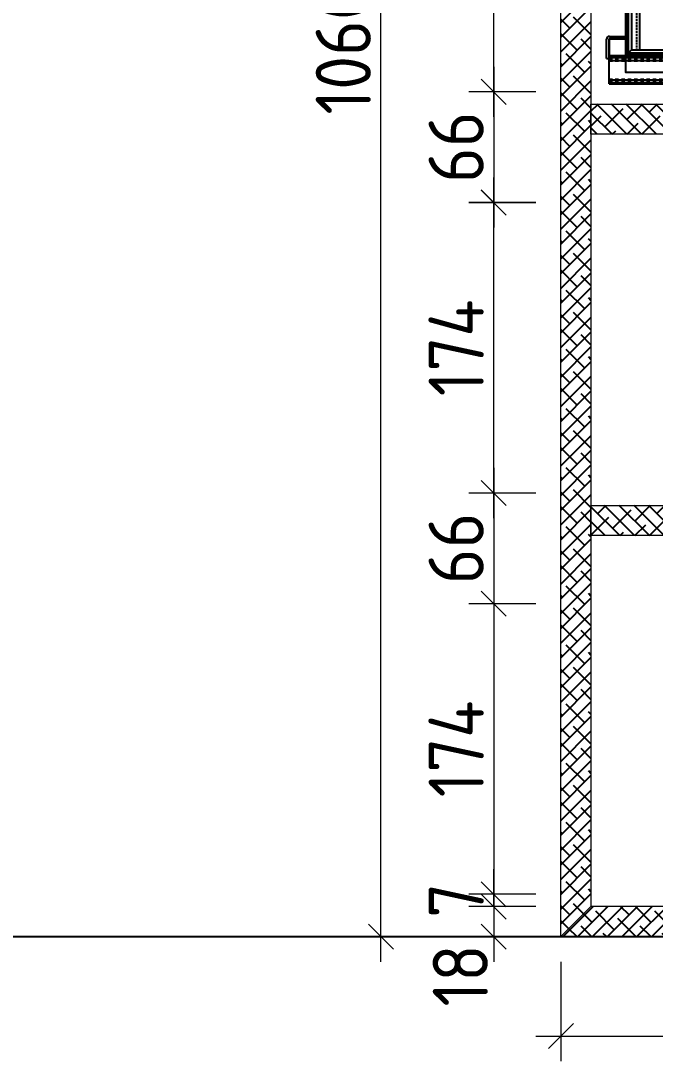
# Model space of a CAD drawing. Header units: millimetres. Extents: x 821127 to 828225, y -459861 to -454717.
# Drawn here: x 824676 to 825055, y -455866 to -455244 of the extents above; entities that cross this region are included whole.
import ezdxf

# ---------------------------------------------------------------- set-up
doc = ezdxf.new("R2010")
doc.units = ezdxf.units.MM
doc.header["$LTSCALE"] = 5
doc.header["$MEASUREMENT"] = 0
doc.header["$PDMODE"] = 35
for name, pattern in [('DASH', [0.35, 0.25, -0.1]), ('phl_center', [0.75, 0.4, -0.35]), ('phl_thick', [0])]:
    doc.linetypes.add(name, pattern=pattern)
for name, color, linetype in [('Acrylic - opal', 9, 'Continuous'), ('DIM-15', 1, 'Continuous'), ('DIM-2', 1, 'Continuous'), ('Hardware', 9, 'Continuous'), ('HATCH', 8, 'Continuous')]:
    doc.layers.add(name, color=color, linetype=linetype)
doc.layers.add('MDF', color=41, linetype='Continuous', lineweight=0)
doc.styles.add('ISOCP', font='isocp.shx')
doc.dimstyles.new('DL - 15', dxfattribs={"dimscale": 15, "dimtxt": 2.2, "dimasz": 1, "dimexe": 1, "dimexo": 1, "dimgap": 0.4, "dimtad": 1, "dimdec": 0, "dimdsep": 46, "dimtxsty": 'ISOCP', "dimblk": 'OBLIQUE', "dimcen": 0.5, "dimdle": 1, "dimclrd": 256, "dimclre": 256, "dimclrt": 2, "dimadec": 0, "dimazin": 2, "dimtfac": 1, "dimtdec": 0, "dimtix": 1, "dimtmove": 1, "dimatfit": 3, "dimldrblk": 'OPEN90', "dimfxl": 5, "dimfxlon": 1, "dimlwd": 9, "dimlwe": 9, "dimarcsym": 0})
pattern_1 = [(45, (-2527.299, 0), (-4.419417382, 4.419417382), []), (135, (-2527.299, 0), (-13.258252147, 4.419417382), [15.625, -9.375])]

# ---------------------------------------------------------------- blocks, each defined once
blk = doc.blocks.new('EWFeff')
at = {"layer": 'HATCH'}
h = blk.add_hatch(dxfattribs=at)
h.set_pattern_fill('ANSI32', color=256, scale=5, style=0)
h.paths.add_polyline_path([(825060.3, -455366.36), (825061.8, -455366.36), (825061.8, -455518.36), (825060.3, -455518.36)])
h = blk.add_hatch(dxfattribs=at)
h.set_pattern_fill('ANSI32', color=256, scale=5, angle=45, style=0)
h.paths.add_polyline_path([(825210.52, -455408.77), (825242.5, -455367.77), (825243.68, -455368.69), (825211.69, -455409.68)])
h = blk.add_hatch(dxfattribs=at)
h.set_pattern_fill('ANSI32', color=256, scale=5, angle=45, style=0)
h.paths.add_polyline_path([(825349.92, -455519.47), (825209.57, -455409.99), (825210.52, -455408.77), (825350.85, -455518.28)])
h = blk.add_hatch(dxfattribs=at)
h.set_pattern_fill('ANSI32', color=256, scale=5, angle=45, style=0)
h.paths.add_polyline_path([(825372.65, -455533.39), (825371.73, -455534.58), (825211.69, -455409.68), (825212.62, -455408.5)])
h = blk.add_hatch(dxfattribs=at)
h.set_pattern_fill('ANSI32', color=256, scale=5, angle=45, style=0)
h.paths.add_polyline_path([(825371.73, -455534.58), (825403.72, -455493.58), (825404.9, -455494.51), (825372.91, -455535.5)])
h = blk.add_hatch(dxfattribs=at)
h.set_pattern_fill('ANSI32', color=256, scale=5, style=0)
h.paths.add_polyline_path([(825402.9, -455497.57), (825404.9, -455495.01), (825404.9, -455539), (825402.9, -455537.22)])
h = blk.add_hatch(dxfattribs=at)
h.set_pattern_fill('ANSI32', color=256, scale=5, style=0)
h.paths.add_polyline_path([(825399.4, -455501.55), (825400.9, -455499.63), (825400.9, -455535.95), (825399.4, -455534.61)])
h = blk.add_hatch(dxfattribs=at)
h.set_pattern_fill('ANSI32', color=256, scale=5, angle=45, style=0)
h.paths.add_polyline_path([(825389.9, -455512.6), (825391.4, -455512.6), (825391.4, -455527.5), (825404.9, -455539.5), (825404.9, -455541.51), (825389.9, -455528.18)])
h = blk.add_hatch(dxfattribs=at)
h.set_pattern_fill('ANSI32', color=256, scale=5, style=0)
h.paths.add_polyline_path([(825349.3, -455519.86), (825060.3, -455519.86), (825060.3, -455518.36), (825349.3, -455518.36)])
for points in [[(825400.9, -455504.14), (825402.9, -455504.14), (825402.9, -455499.72), (825400.9, -455499.72)], [(825400.9, -455535.63), (825402.9, -455535.63), (825402.9, -455530.17), (825400.9, -455530.17)]]:
    blk.add_lwpolyline(points, close=True)
at = {"layer": 'Acrylic - opal'}
for points in [[(825061.8, -455408.77), (825063.8, -455408.77), (825063.8, -455516.36), (825061.8, -455518.36)], [(825063.8, -455516.36), (825068.8, -455516.36), (825068.8, -455408.77), (825063.8, -455408.77)], [(825207.57, -455408.77), (825202.57, -455408.77), (825202.57, -455516.36), (825207.57, -455516.36)], [(825207.57, -455516.36), (825209.57, -455518.36), (825209.57, -455408.77), (825207.57, -455408.77)], [(825063.8, -455516.36), (825207.57, -455516.36), (825209.57, -455518.36), (825061.8, -455518.36)]]:
    blk.add_lwpolyline(points, close=True, dxfattribs=at)
at = {"layer": 'Acrylic - opal', "linetype": 'DASH'}
for points in [[(825066.8, -455516.36), (825068.8, -455516.36), (825068.8, -455408.77), (825066.8, -455408.77)], [(825202.57, -455516.36), (825204.57, -455516.36), (825204.57, -455408.77), (825202.57, -455408.77)]]:
    blk.add_lwpolyline(points, close=True, dxfattribs=at)
at = {"layer": 'DIM-2', "color": 6}
for points in [[(825060.3, -455366.36), (825061.8, -455366.36), (825061.8, -455518.36), (825060.3, -455518.36)], [(825404.9, -455494.51), (825404.9, -455541.51), (825341.84, -455541.51), (825341.84, -455511.25), (825210.52, -455408.77), (825242.5, -455367.77)], [(825060.3, -455519.86), (825352.87, -455519.86), (825210.52, -455408.77), (825060.3, -455408.77)], [(825050.3, -455519.86), (825060.3, -455519.86), (825060.3, -455509.86), (825050.3, -455509.86)], [(825389.9, -455512.6), (825391.4, -455512.6), (825391.4, -455527.5), (825404.9, -455539.5), (825404.9, -455541.51), (825389.9, -455528.18)], [(825349.3, -455519.86), (825060.3, -455519.86), (825060.3, -455518.36), (825349.3, -455518.36)], [(825060.3, -455519.86), (825352.87, -455519.86), (825352.87, -455529.86), (825060.3, -455529.86)]]:
    blk.add_lwpolyline(points, close=True, dxfattribs=at)
for points in [[(825210.52, -455408.77), (825242.5, -455367.77), (825243.68, -455368.69), (825211.69, -455409.68), (825210.52, -455408.77)], [(825349.92, -455519.47), (825209.57, -455409.99), (825210.52, -455408.77), (825350.85, -455518.28), (825349.92, -455519.47)], [(825372.65, -455533.39), (825371.73, -455534.58), (825211.69, -455409.68), (825212.62, -455408.5), (825372.65, -455533.39)], [(825371.73, -455534.58), (825403.72, -455493.58), (825404.9, -455494.51), (825372.91, -455535.5), (825371.73, -455534.58)], [(825402.9, -455497.57), (825404.9, -455495.01), (825404.9, -455539), (825402.9, -455537.22), (825402.9, -455497.57)], [(825399.4, -455501.55), (825400.9, -455499.63), (825400.9, -455535.95), (825399.4, -455534.61), (825399.4, -455501.55)]]:
    blk.add_lwpolyline(points, dxfattribs=at)
blk = doc.blocks.new('_OBLIQUE')
at = {"color": 0, "linetype": 'ByBlock', "lineweight": -2}
blk.add_line((-0.5, -0.5), (0.5, 0.5), dxfattribs=at)
blk = doc.blocks.new('*D111')
at = {"layer": 'Defpoints', "color": 0, "transparency": 16777216}
for p in [(824998.79, -455592.8), (824958.64, -455766.54), (824998.79, -455766.54)]:
    blk.add_point(p, dxfattribs=at)
at = {"layer": 'DIM-15', "lineweight": 9, "transparency": 16777216}
for p, q in [((824958.64, -455577.8), (824958.64, -455781.54)), ((824983.79, -455592.8), (824943.64, -455592.8)), ((824983.79, -455766.54), (824943.64, -455766.54))]:
    blk.add_line(p, q, dxfattribs=at)
at = {"layer": 'DIM-15', "lineweight": 9, "transparency": 16777216, "xscale": 15, "yscale": 15, "zscale": 15}
for p, rotation in [((824958.64, -455592.8), 90), ((824958.64, -455766.54), 270)]:
    blk.add_blockref('_OBLIQUE', p, dxfattribs=dict(at, rotation=rotation))
at = {"layer": 'DIM-15', "color": 2, "transparency": 16777216, "insert": (824936.14, -455679.67), "char_height": 33, "attachment_point": 5, "rotation": 90, "style": 'ISOCP'}
blk.add_mtext('174', dxfattribs=at)
blk = doc.blocks.new('_Open90')
at = {"color": 0, "linetype": 'ByBlock', "lineweight": -2}
for p, q in [((-0.5, 0.5), (0, 0)), ((0, 0), (-1, 0)), ((0, 0), (-0.5, -0.5))]:
    blk.add_line(p, q, dxfattribs=at)
blk = doc.blocks.new('*D112')
at = {"layer": 'Defpoints', "color": 0, "transparency": 16777216}
for p in [(824958.64, -455353.01), (824998.79, -455353.01), (824998.79, -455526.63)]:
    blk.add_point(p, dxfattribs=at)
at = {"layer": 'DIM-15', "lineweight": 9, "transparency": 16777216}
for p, q in [((824958.64, -455541.63), (824958.64, -455338.01)), ((824983.79, -455353.01), (824943.64, -455353.01)), ((824983.79, -455526.63), (824943.64, -455526.63))]:
    blk.add_line(p, q, dxfattribs=at)
at = {"layer": 'DIM-15', "lineweight": 9, "transparency": 16777216, "xscale": 15, "yscale": 15, "zscale": 15}
for p, rotation in [((824958.64, -455353.01), 90), ((824958.64, -455526.63), 270)]:
    blk.add_blockref('_OBLIQUE', p, dxfattribs=dict(at, rotation=rotation))
at = {"layer": 'DIM-15', "color": 2, "transparency": 16777216, "insert": (824936.14, -455439.82), "char_height": 33, "attachment_point": 5, "rotation": 90, "style": 'ISOCP'}
blk.add_mtext('174', dxfattribs=at)
blk = doc.blocks.new('*D113')
at = {"layer": 'Defpoints', "color": 0, "transparency": 16777216}
for p in [(824958.64, -455112.98), (824998.79, -455112.98), (824998.79, -455286.72)]:
    blk.add_point(p, dxfattribs=at)
at = {"layer": 'DIM-15', "lineweight": 9, "transparency": 16777216}
for p, q in [((824958.64, -455301.72), (824958.64, -455097.98)), ((824983.79, -455112.98), (824943.64, -455112.98)), ((824983.79, -455286.72), (824943.64, -455286.72))]:
    blk.add_line(p, q, dxfattribs=at)
at = {"layer": 'DIM-15', "lineweight": 9, "transparency": 16777216, "xscale": 15, "yscale": 15, "zscale": 15}
for p, rotation in [((824958.64, -455112.98), 90), ((824958.64, -455286.72), 270)]:
    blk.add_blockref('_OBLIQUE', p, dxfattribs=dict(at, rotation=rotation))
at = {"layer": 'DIM-15', "color": 2, "transparency": 16777216, "insert": (824936.14, -455199.85), "char_height": 33, "attachment_point": 5, "rotation": 90, "style": 'ISOCP'}
blk.add_mtext('174', dxfattribs=at)
blk = doc.blocks.new('*D116')
at = {"layer": 'Defpoints', "color": 0, "transparency": 16777216}
for p in [(824998.79, -455286.72), (824958.64, -455352.89), (824998.79, -455352.89)]:
    blk.add_point(p, dxfattribs=at)
at = {"layer": 'DIM-15', "lineweight": 9, "transparency": 16777216}
for p, q in [((824958.64, -455271.72), (824958.64, -455367.89)), ((824983.79, -455286.72), (824943.64, -455286.72)), ((824983.79, -455352.89), (824943.64, -455352.89))]:
    blk.add_line(p, q, dxfattribs=at)
at = {"layer": 'DIM-15', "lineweight": 9, "transparency": 16777216, "xscale": 15, "yscale": 15, "zscale": 15}
for p, rotation in [((824958.64, -455286.72), 90), ((824958.64, -455352.89), 270)]:
    blk.add_blockref('_OBLIQUE', p, dxfattribs=dict(at, rotation=rotation))
at = {"layer": 'DIM-15', "color": 2, "transparency": 16777216, "insert": (824936.14, -455319.81), "char_height": 33, "attachment_point": 5, "rotation": 90, "style": 'ISOCP'}
blk.add_mtext('66', dxfattribs=at)
blk = doc.blocks.new('*D117')
at = {"layer": 'Defpoints', "color": 0, "transparency": 16777216}
for p in [(824998.79, -455526.63), (824958.64, -455592.8), (824998.79, -455592.8)]:
    blk.add_point(p, dxfattribs=at)
at = {"layer": 'DIM-15', "lineweight": 9, "transparency": 16777216}
for p, q in [((824958.64, -455511.63), (824958.64, -455607.8)), ((824983.79, -455526.63), (824943.64, -455526.63)), ((824983.79, -455592.8), (824943.64, -455592.8))]:
    blk.add_line(p, q, dxfattribs=at)
at = {"layer": 'DIM-15', "lineweight": 9, "transparency": 16777216, "xscale": 15, "yscale": 15, "zscale": 15}
for p, rotation in [((824958.64, -455526.63), 90), ((824958.64, -455592.8), 270)]:
    blk.add_blockref('_OBLIQUE', p, dxfattribs=dict(at, rotation=rotation))
at = {"layer": 'DIM-15', "color": 2, "transparency": 16777216, "insert": (824936.14, -455559.72), "char_height": 33, "attachment_point": 5, "rotation": 90, "style": 'ISOCP'}
blk.add_mtext('66', dxfattribs=at)
blk = doc.blocks.new('*D118')
at = {"layer": 'Defpoints', "color": 0, "transparency": 16777216}
for p in [(824891.11, -454731.9), (824998.79, -454731.9), (824998.79, -455791.9)]:
    blk.add_point(p, dxfattribs=at)
at = {"layer": 'DIM-15', "lineweight": 9, "transparency": 16777216}
for p, q in [((824891.11, -455806.9), (824891.11, -454716.9)), ((824966.11, -454731.9), (824876.11, -454731.9)), ((824966.11, -455791.9), (824876.11, -455791.9))]:
    blk.add_line(p, q, dxfattribs=at)
at = {"layer": 'DIM-15', "lineweight": 9, "transparency": 16777216, "xscale": 15, "yscale": 15, "zscale": 15}
for p, rotation in [((824891.11, -454731.9), 90), ((824891.11, -455791.9), 270)]:
    blk.add_blockref('_OBLIQUE', p, dxfattribs=dict(at, rotation=rotation))
at = {"layer": 'DIM-15', "color": 2, "transparency": 16777216, "insert": (824868.61, -455261.9), "char_height": 33, "attachment_point": 5, "rotation": 90, "style": 'ISOCP'}
blk.add_mtext('1060', dxfattribs=at)
blk = doc.blocks.new('*D119')
at = {"layer": 'Defpoints', "color": 0, "transparency": 16777216}
for p in [(824998.79, -455791.9), (825483.79, -455791.9), (825483.79, -455851.38)]:
    blk.add_point(p, dxfattribs=at)
at = {"layer": 'DIM-15', "lineweight": 9, "transparency": 16777216}
for p, q in [((824998.79, -455806.9), (824998.79, -455866.38)), ((825483.79, -455806.9), (825483.79, -455866.38)), ((824983.79, -455851.38), (825498.79, -455851.38))]:
    blk.add_line(p, q, dxfattribs=at)
at = {"layer": 'DIM-15', "lineweight": 9, "transparency": 16777216, "xscale": 15, "yscale": 15, "zscale": 15, "rotation": 180}
blk.add_blockref('_OBLIQUE', (824998.79, -455851.38), dxfattribs=at)
at = {"layer": 'DIM-15', "lineweight": 9, "transparency": 16777216, "xscale": 15, "yscale": 15, "zscale": 15}
blk.add_blockref('_OBLIQUE', (825483.79, -455851.38), dxfattribs=at)
at = {"layer": 'DIM-15', "color": 2, "transparency": 16777216, "insert": (825241.29, -455828.88), "char_height": 33, "attachment_point": 5, "style": 'ISOCP'}
blk.add_mtext('485', dxfattribs=at)
blk = doc.blocks.new('*D120')
at = {"layer": 'Defpoints', "color": 0, "transparency": 16777216}
for p in [(824998.79, -455773.9), (824958.64, -455791.9), (824998.79, -455791.9)]:
    blk.add_point(p, dxfattribs=at)
at = {"layer": 'DIM-15', "lineweight": 9, "transparency": 16777216}
for p, q in [((824958.64, -455758.9), (824958.64, -455806.9)), ((824983.79, -455773.9), (824943.64, -455773.9)), ((824983.79, -455791.9), (824943.64, -455791.9))]:
    blk.add_line(p, q, dxfattribs=at)
at = {"layer": 'DIM-15', "lineweight": 9, "transparency": 16777216, "xscale": 15, "yscale": 15, "zscale": 15}
for p, rotation in [((824958.64, -455773.9), 90), ((824958.64, -455791.9), 270)]:
    blk.add_blockref('_OBLIQUE', p, dxfattribs=dict(at, rotation=rotation))
at = {"layer": 'DIM-15', "color": 2, "transparency": 16777216, "insert": (824938.64, -455815.13), "char_height": 33, "attachment_point": 5, "rotation": 90, "style": 'ISOCP'}
blk.add_mtext('18', dxfattribs=at)
blk = doc.blocks.new('*D121')
at = {"layer": 'Defpoints', "color": 0, "transparency": 16777216}
for p in [(824958.64, -455766.54), (824998.79, -455766.54), (824998.79, -455773.9)]:
    blk.add_point(p, dxfattribs=at)
at = {"layer": 'DIM-15', "lineweight": 9, "transparency": 16777216}
for p, q in [((824958.64, -455766.54), (824958.64, -455751.54)), ((824983.79, -455766.54), (824943.64, -455766.54)), ((824958.64, -455773.9), (824958.64, -455766.54)), ((824983.79, -455773.9), (824943.64, -455773.9)), ((824958.64, -455773.9), (824958.64, -455788.9))]:
    blk.add_line(p, q, dxfattribs=at)
at = {"layer": 'DIM-15', "lineweight": 9, "transparency": 16777216, "xscale": 15, "yscale": 15, "zscale": 15}
for p, rotation in [((824958.64, -455766.54), 270), ((824958.64, -455773.9), 90)]:
    blk.add_blockref('_OBLIQUE', p, dxfattribs=dict(at, rotation=rotation))
at = {"layer": 'DIM-15', "color": 2, "transparency": 16777216, "insert": (824936.14, -455770.22), "char_height": 33, "attachment_point": 5, "rotation": 90, "style": 'ISOCP'}
blk.add_mtext('7', dxfattribs=at)

msp = doc.modelspace()

# ---------------------------------------------------------------- hatches: boundary and pattern name
at = {"layer": 'HATCH'}
h = msp.add_hatch(dxfattribs=at)
h.set_pattern_fill('ANSI38', color=256, scale=50, style=0)
h.set_pattern_definition(pattern_1)
h.paths.add_polyline_path([(824998.79, -454823.42), (825016.79, -454841.42), (825016.79, -455773.9), (824998.79, -455791.9)])
h = msp.add_hatch(dxfattribs=at)
h.set_pattern_fill('ANSI38', color=256, scale=50, angle=270, style=0)
h.set_pattern_definition([(315, (8687.9376, 228.119), (4.419417382, 4.419417382), []), (45, (8687.9376, 228.119), (4.419417382, 13.258252147), [15.625, -9.375])])
h.paths.add_polyline_path([(825016.79, -455294.08), (825324.56, -455294.08), (825324.56, -455312.08), (825016.79, -455312.08)])
h = msp.add_hatch(dxfattribs=at)
h.set_pattern_fill('ANSI38', color=256, scale=50, angle=270, style=0)
h.set_pattern_definition([(315, (8727.9376, -11.91), (4.419417382, 4.419417382), []), (45, (8727.9376, -11.91), (4.419417382, 13.258252147), [15.625, -9.375])])
h.paths.add_polyline_path([(825016.79, -455534.11), (825364.56, -455534.11), (825364.56, -455552.11), (825016.79, -455552.11)])
h = msp.add_hatch(dxfattribs=at)
h.set_pattern_fill('ANSI38', color=256, scale=50, style=0)
h.set_pattern_definition(pattern_1)
h.paths.add_polyline_path([(825481.02, -455773.9), (825016.79, -455773.9), (824998.79, -455791.9), (825483.79, -455791.9)])

# ---------------------------------------------------------------- linework, layer by layer
at = {"layer": 'Acrylic - opal'}
msp.add_line((821126.53, -455791.9), (828224.9, -455791.9), dxfattribs=at)
at = {"layer": 'Hardware', "color": 8, "linetype": 'phl_thick'}
for p, q in [((825026.06, -455266.78), (825026.06, -455255.28)), ((825027.56, -455282.03), (825027.56, -455255.28)), ((825027.76, -455253.58), (825037.56, -455253.58)), ((825027.76, -455255.08), (825037.56, -455255.08)), ((825037.56, -455255.08), (825037.56, -455253.58)), ((825027.56, -455265.34), (825070.83, -455265.34)), ((825026.06, -455266.78), (825027.56, -455266.78)), ((825027.56, -455266.2), (825070.83, -455266.2)), ((825027.56, -455267.36), (825027.56, -455267.36)), ((825027.56, -455267.9), (825070.83, -455267.9)), ((825027.56, -455268.15), (825027.56, -455268.15)), ((825027.56, -455279.23), (825027.56, -455279.23)), ((825027.56, -455279.5), (825070.53, -455279.5)), ((825027.56, -455280.02), (825027.56, -455280.02)), ((825027.56, -455281.2), (825070.53, -455281.2)), ((825027.56, -455282.03), (825070.53, -455282.03)), ((825027.56, -455282.03), (825070.53, -455282.03))]:
    msp.add_line(p, q, dxfattribs=at)
at = {"layer": 'Hardware', "color": 8, "linetype": 'phl_center'}
for p, q in [((825027.56, -455265.34), (825327.56, -455265.34)), ((825027.56, -455266.67), (825027.56, -455266.2)), ((825027.56, -455266.84), (825327.56, -455266.84)), ((825027.56, -455267.34), (825327.56, -455267.34)), ((825027.56, -455267.36), (825327.56, -455267.36)), ((825027.56, -455267.7), (825327.56, -455267.7)), ((825027.56, -455267.9), (825327.56, -455267.9)), ((825027.56, -455268.15), (825327.56, -455268.15)), ((825027.56, -455279.23), (825327.56, -455279.23)), ((825027.56, -455279.5), (825327.56, -455279.5)), ((825027.56, -455279.7), (825327.56, -455279.7)), ((825027.56, -455280.02), (825327.56, -455280.02)), ((825027.56, -455280.05), (825327.56, -455280.05)), ((825027.56, -455280.53), (825327.56, -455280.53))]:
    msp.add_line(p, q, dxfattribs=at)
at = {"layer": 'Hardware', "color": 8, "linetype": 'phl_thick'}
for radius, start in [(1.7, 89.99959), (0.2, 89.9965)]:
    msp.add_arc((825027.76, -455255.28), radius, start, 180, dxfattribs=at)
at = {"layer": 'MDF'}
msp.add_lwpolyline([(824998.79, -454731.9), (825317.52, -454731.9), (825483.79, -455791.9), (824998.79, -455791.9), (824998.79, -454731.9)], dxfattribs=at)
for points in [[(824998.79, -454823.42), (825016.79, -454841.42), (825016.79, -455773.9), (824998.79, -455791.9)], [(825016.79, -455294.08), (825324.56, -455294.08), (825324.56, -455312.08), (825016.79, -455312.08)], [(825016.79, -455534.11), (825364.56, -455534.11), (825364.56, -455552.11), (825016.79, -455552.11)], [(825481.02, -455773.9), (825016.79, -455773.9), (824998.79, -455791.9), (825483.79, -455791.9)]]:
    msp.add_lwpolyline(points, close=True, dxfattribs=at)

# ---------------------------------------------------------------- block references
msp.add_blockref('EWFeff', (-22.74, 254.79))

# ---------------------------------------------------------------- dimensions: what is measured, and where the dimension line sits
at = {"layer": 'DIM-15'}
dim = msp.add_linear_dim(base=(824891.11, -454731.9), p1=(824998.79, -455791.9), p2=(824998.79, -454731.9), angle=90, dimstyle='DL - 15', dxfattribs=at)
dim.commit()
dim.dimension.update_dxf_attribs({"geometry": '*D118', "text_midpoint": (824868.61, -455261.9)})
at = {"layer": 'DIM-15', "color": 0}
for base, p1, p2, picture, middle in [((824958.64, -455112.98), (824998.79, -455286.72), (824998.79, -455112.98), '*D113', (824936.14, -455199.85)), ((824958.64, -455352.89), (824998.79, -455286.72), (824998.79, -455352.89), '*D116', (824936.14, -455319.81)), ((824958.64, -455353.01), (824998.79, -455526.63), (824998.79, -455353.01), '*D112', (824936.14, -455439.82)), ((824958.64, -455592.8), (824998.79, -455526.63), (824998.79, -455592.8), '*D117', (824936.14, -455559.72)), ((824958.64, -455766.54), (824998.79, -455592.8), (824998.79, -455766.54), '*D111', (824936.14, -455679.67)), ((824958.64, -455766.54), (824998.79, -455773.9), (824998.79, -455766.54), '*D121', (824936.14, -455770.22))]:
    dim = msp.add_linear_dim(base=base, p1=p1, p2=p2, angle=90, dimstyle='DL - 15', dxfattribs=at)
    dim.commit()
    dim.dimension.update_dxf_attribs({"geometry": picture, "text_midpoint": middle})
dim = msp.add_linear_dim(base=(824958.64, -455791.9), p1=(824998.79, -455773.9), p2=(824998.79, -455791.9), angle=90, dimstyle='DL - 15', dxfattribs=at)
dim.commit()
dim.dimension.update_dxf_attribs({"geometry": '*D120', "text_midpoint": (824961.14, -455815.13), "dimtype": 128})
at = {"layer": 'DIM-15'}
dim = msp.add_linear_dim(base=(825483.79, -455851.38), p1=(824998.79, -455791.9), p2=(825483.79, -455791.9), dimstyle='DL - 15', dxfattribs=at)
dim.commit()
dim.dimension.update_dxf_attribs({"geometry": '*D119', "text_midpoint": (825241.29, -455828.88)})

doc.saveas('drawing.dxf')
